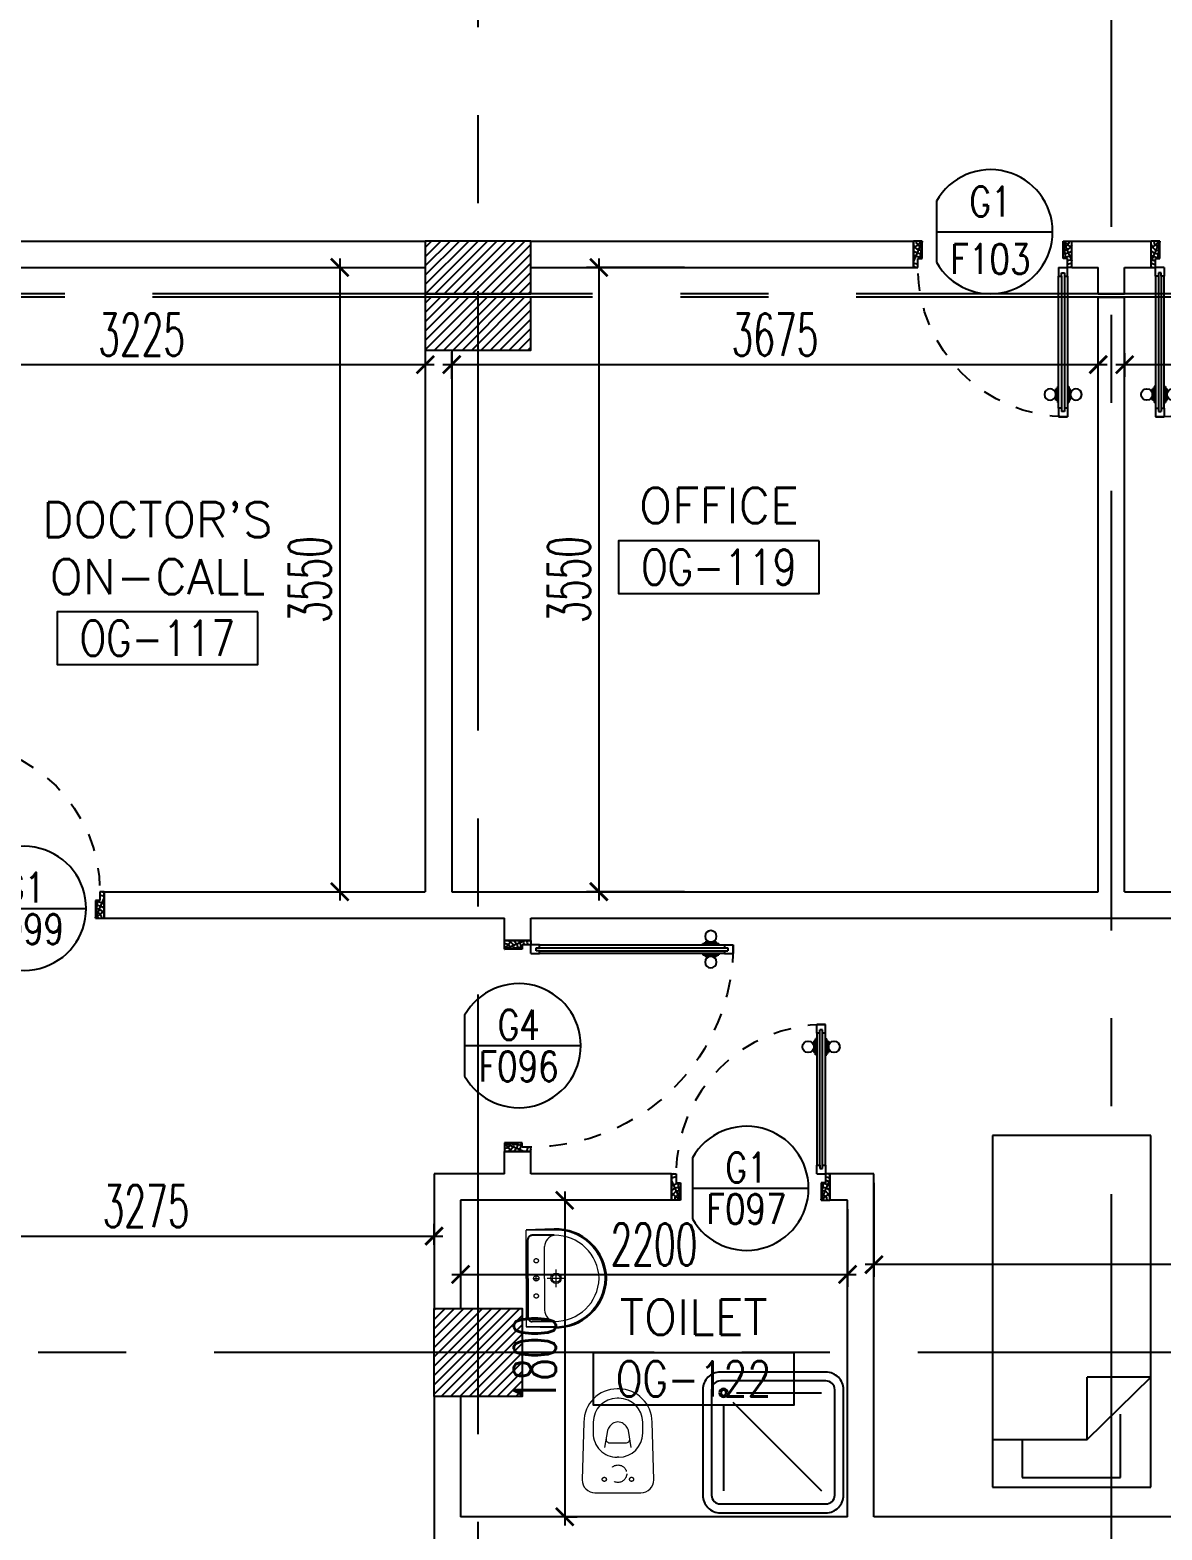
# Model space of a CAD drawing. Extents: x 276011.4 to 276105.3, y 57291.9 to 57371.4.
# Drawn here: x 276085.07 to 276091.5, y 57319.35 to 57327.88 of the extents above; entities that cross this region are included whole.
import ezdxf
from ezdxf.enums import TextEntityAlignment as Align

# ---------------------------------------------------------------- set-up
doc = ezdxf.new("R2010")
doc.units = 0
doc.header["$MEASUREMENT"] = 0
doc.header["$PDMODE"] = 34
for name, pattern in [('CENTERX2', [4, 2.5, -0.5, 0.5, -0.5]), ('DASHED', [0.75, 0.5, -0.25]), ('HIDDEN', [0.375, 0.25, -0.125]), ('HIDDEN2', [0.1875, 0.125, -0.0625])]:
    doc.linetypes.add(name, pattern=pattern)
doc.layers.get('0').update_dxf_attribs({"linetype": 'CONTINUOUS'})
doc.layers.get('DEFPOINTS').update_dxf_attribs({"linetype": 'CONTINUOUS'})
for name, color, linetype in [('AXES', 11, 'CENTERX2'), ('COL', 5, 'CONTINUOUS'), ('DIM', 4, 'CONTINUOUS'), ('DOOR', 7, 'CONTINUOUS'), ('DOOR-CR', 2, 'CONTINUOUS'), ('DOOR-NO', 3, 'CONTINUOUS'), ('FIX', 3, 'CONTINUOUS'), ('FUR', 4, 'CONTINUOUS'), ('HAT', 8, 'CONTINUOUS'), ('RM-BOX', 4, 'CONTINUOUS'), ('RM-NAME', 2, 'CONTINUOUS'), ('RM-NO', 2, 'CONTINUOUS'), ('WALL', 2, 'CONTINUOUS')]:
    doc.layers.add(name, color=color, linetype=linetype)
doc.styles.add('ROMANS', font='ROMANS.shx', dxfattribs={"width": 0.6})
doc.dimstyles.new('STANDARD in', dxfattribs={"dimtxt": 0.24, "dimasz": 0.1, "dimexe": 0.07, "dimexo": 0.05, "dimgap": 0.05, "dimtad": 1, "dimdec": 0, "dimlfac": 1000, "dimzin": 0, "dimdsep": 46, "dimtxsty": 'ROMANS', "dimblk": 'ARCHTICK', "dimcen": 0.05, "dimdle": 0.05, "dimclrd": 4, "dimclre": 4, "dimclrt": 2, "dimadec": 0, "dimazin": 0, "dimtfac": 1, "dimtdec": 0, "dimtmove": 2, "dimatfit": 3, "dimfxl": 0, "dimtolj": 1, "dimtzin": 0, "dimarcsym": 0})

# ---------------------------------------------------------------- blocks, each defined once
blk = doc.blocks.new('*X69')
at = {"color": 0}
for p, q in [((245928.6, 139862.5), (246415.8, 140349.7)), ((245928.6, 139915.6), (246362.7, 140349.7)), ((245928.6, 139968.6), (246309.7, 140349.7)), ((245928.6, 140021.6), (246256.7, 140349.7)), ((245928.6, 140074.7), (246203.6, 140349.7)), ((245928.6, 140127.7), (246150.6, 140349.7)), ((245928.6, 140180.7), (246097.6, 140349.7)), ((245928.6, 140233.8), (246044.5, 140349.7)), ((245928.6, 140286.8), (245991.5, 140349.7)), ((245928.6, 140339.8), (245938.5, 140349.7)), ((245968.8, 139849.7), (246428.6, 140309.5)), ((246021.8, 139849.7), (246428.6, 140256.5)), ((246074.9, 139849.7), (246428.6, 140203.4)), ((246127.9, 139849.7), (246428.6, 140150.4)), ((246180.9, 139849.7), (246428.6, 140097.4)), ((246233.9, 139849.7), (246428.6, 140044.3)), ((246287, 139849.7), (246428.6, 139991.3)), ((246340, 139849.7), (246428.6, 139938.3)), ((246393, 139849.7), (246428.6, 139885.2))]:
    blk.add_line(p, q, dxfattribs=at)
blk = doc.blocks.new('COL50')
at = {"layer": 'COL'}
blk.add_lwpolyline([(-250, 250), (-250, -250), (250, -250), (250, 250)], close=True, dxfattribs=at)
blk = doc.blocks.new('RM1')
at = {"layer": 'RM-BOX'}
blk.add_lwpolyline([(569.9, -200), (-569.9, -200), (-569.9, -500), (569.9, -500)], close=True, dxfattribs=at)
at = {"layer": 'RM-NAME', "style": 'ROMANS'}
for tag, p in [('ROOMNAME1', (0, 323.8)), ('ROOMNAME2', (0, 0))]:
    blk.add_attdef(tag, text='', height=200, dxfattribs=at).set_placement(p, align=Align.MIDDLE)
at = {"layer": 'RM-NO', "style": 'ROMANS', "width": 0.8}
blk.add_attdef('ROOMNO', text='', height=200, dxfattribs=at).set_placement((0, -350), align=Align.MIDDLE)
blk = doc.blocks.new('DD1')
at = {"layer": 'DOOR-CR'}
blk.add_line((-307.6, 0), (352.8, 0), dxfattribs=at)
blk.add_lwpolyline([(-307.6, -172.9, 3.820224), (-307.6, 172.9)], format="xyb", close=True, dxfattribs=at)
at = {"layer": 'DOOR-NO', "color": 255, "style": 'ROMANS', "width": 0.8}
for tag, p in [('G', (0, 183.5)), ('000', (0, -141.4))]:
    blk.add_attdef(tag, text='', height=204, dxfattribs=at).set_placement(p, align=Align.MIDDLE)
blk = doc.blocks.new('DOOR90')
at = {"layer": 'DOOR', "color": 0, "linetype": 'ByBlock'}
for p, q in [((-150, 0), (-150, -25)), ((-150, 0), (0, 0)), ((0, -50), (0, 0)), ((-1000, -25), (-1000, -75)), ((-1000, -75), (-1000, -25)), ((-950, -25), (-1000, -25)), ((-950, -75), (-1000, -75)), ((-970, -42), (-970, -58)), ((-950, -42), (-970, -42)), ((-950, -58), (-970, -58)), ((-950, -25), (-950, -42)), ((-950, -58), (-950, -75)), ((-917.6, -25), (-917.6, -17.8)), ((-827.6, -17.8), (-917.6, -17.8)), ((-917.6, -75), (-917.6, -82.2)), ((-827.6, -82.2), (-917.6, -82.2)), ((-905, -17.8), (-905, -8.8)), ((-905, -8.8), (-840.2, -8.8)), ((-905, -17.8), (-840.2, -17.8)), ((-905, -82.2), (-905, -91.2)), ((-905, -82.2), (-840.2, -82.2)), ((-840.2, -17.8), (-840.2, -8.8)), ((-840.2, -82.2), (-840.2, -91.2)), ((-827.6, -25), (-827.6, -17.8)), ((-827.6, -75), (-827.6, -82.2)), ((-200, -42), (-200, -25)), ((-200, -25), (-150, -25)), ((-180, -42), (-200, -42)), ((-200, -75), (-200, -58)), ((-200, -58), (-180, -58)), ((-150, -75), (-200, -75)), ((-180, -58), (-180, -42)), ((-150, -75), (-150, -25)), ((-150, -25), (-100, -25)), ((-100, -25), (-100, -50)), ((-100, -50), (0, -50)), ((-905, -91.2), (-840.2, -91.2)), ((-100, -850), (0, -850)), ((-100, -875), (-100, -850)), ((0, -850), (0, -900)), ((-150, -900), (-150, -875)), ((-150, -875), (-100, -875)), ((0, -900), (-150, -900)), ((-150, -900), (0, -900))]:
    blk.add_line(p, q, dxfattribs=at)
at = {"layer": 'DOOR', "color": 9, "linetype": 'ByBlock'}
for p, q in [((0, -50), (-113.7, 0)), ((0, -50), (-40.1, 0)), ((0, -50), (-100, -36.6)), ((0, -850), (-113.7, -900)), ((0, -850), (-100, -863.4)), ((0, -850), (-40.1, -900))]:
    blk.add_line(p, q, dxfattribs=at)
at = {"layer": 'DOOR', "linetype": 'ByBlock'}
for p, q in [((-200, -25), (-950, -25)), ((-200, -42), (-950, -42)), ((-200, -58), (-950, -58)), ((-950, -75), (-200, -75))]:
    blk.add_line(p, q, dxfattribs=at)
at = {"layer": 'DOOR', "color": 0, "linetype": 'ByBlock'}
for centre in [(-872.6, 23.5), (-872.6, -123.5)]:
    blk.add_circle(centre, 32.4, dxfattribs=at)
at = {"layer": 'DOOR', "color": 9, "linetype": 'ByBlock'}
for centre, radius, start, end in [((0, -50), 154.4, 161.10529, 166.28577), ((0, -50), 134.4, 158.15985, 169.28002), ((0, -50), 94.4, 148.01819, 180), ((0, -50), 74.4, 137.77643, 180), ((0, -50), 114.4, 154.08384, 167.37743), ((0, -50), 54.4, 113.20738, 180), ((0, -50), 34.4, 90, 180), ((0, -50), 14.4, 90, 180), ((0, -850), 94.4, 180, 211.98181), ((0, -850), 74.4, 180, 222.22357), ((0, -850), 54.4, 180, 246.79262), ((0, -850), 34.4, 180, 270), ((0, -850), 14.4, 180, 270), ((0, -850), 154.4, 193.71423, 198.89471), ((0, -850), 134.4, 190.71998, 201.84015)]:
    blk.add_arc(centre, radius, start, end, dxfattribs=at)
at = {"layer": 'DOOR', "linetype": 'HIDDEN', "ltscale": 0.5}
blk.add_arc((-150, -25), 850, 180, 270, dxfattribs=at)
blk = doc.blocks.new('DOOR100')
at = {"layer": 'DOOR', "color": 0, "linetype": 'ByBlock'}
for p, q in [((-25, 1300), (-75, 1300)), ((-75, 1300), (-25, 1300)), ((-75, 1250), (-75, 1300)), ((-25, 1250), (-25, 1300)), ((-82.2, 1205), (-91.2, 1205)), ((-91.2, 1205), (-91.2, 1140.2)), ((-75, 1217.6), (-82.2, 1217.6)), ((-82.2, 1127.6), (-82.2, 1217.6)), ((-82.2, 1205), (-82.2, 1140.2)), ((-58, 1250), (-75, 1250)), ((-42, 1270), (-58, 1270)), ((-58, 1250), (-58, 1270)), ((-42, 1250), (-42, 1270)), ((-25, 1250), (-42, 1250)), ((-25, 1217.6), (-17.8, 1217.6)), ((-17.8, 1127.6), (-17.8, 1217.6)), ((-17.8, 1205), (-8.8, 1205)), ((-17.8, 1205), (-17.8, 1140.2)), ((-8.8, 1205), (-8.8, 1140.2)), ((-82.2, 1140.2), (-91.2, 1140.2)), ((-75, 1127.6), (-82.2, 1127.6)), ((-25, 1127.6), (-17.8, 1127.6)), ((-17.8, 1140.2), (-8.8, 1140.2)), ((-75, 200), (-58, 200)), ((-75, 150), (-75, 200)), ((-58, 200), (-58, 180)), ((-58, 180), (-42, 180)), ((-42, 200), (-25, 200)), ((-42, 180), (-42, 200)), ((-25, 200), (-25, 150)), ((-1200, 0), (-1200, 150)), ((-1200, 150), (-1175, 150)), ((-1200, 150), (-1200, 0)), ((-1175, 150), (-1175, 100)), ((-1175, 100), (-1150, 100)), ((-1150, 100), (-1150, 0)), ((-75, 150), (-25, 150)), ((-50, 100), (-50, 0)), ((-25, 100), (-50, 100)), ((0, 150), (-25, 150)), ((-25, 150), (-25, 100)), ((0, 150), (0, 0)), ((-1150, 0), (-1200, 0)), ((-50, 0), (0, 0))]:
    blk.add_line(p, q, dxfattribs=at)
at = {"layer": 'DOOR', "linetype": 'ByBlock'}
for p, q in [((-75, 1250), (-75, 200)), ((-58, 200), (-58, 1250)), ((-42, 200), (-42, 1250)), ((-25, 200), (-25, 1250)), ((0, 0), (0, 150))]:
    blk.add_line(p, q, dxfattribs=at)
at = {"layer": 'DOOR', "color": 9, "linetype": 'ByBlock'}
for p, q in [((-1150, 0), (-1200, 113.7)), ((-1150, 0), (-1163.4, 100)), ((-50, 0), (0, 113.7)), ((-50, 0), (-36.6, 100)), ((-1150, 0), (-1200, 40.1)), ((-50, 0), (0, 40.1))]:
    blk.add_line(p, q, dxfattribs=at)
at = {"layer": 'DOOR', "color": 0, "linetype": 'ByBlock'}
for centre in [(-123.5, 1172.6), (23.5, 1172.6)]:
    blk.add_circle(centre, 32.4, dxfattribs=at)
at = {"layer": 'DOOR', "linetype": 'HIDDEN', "ltscale": 0.5}
blk.add_arc((-25, 150), 1150, 89.99998, 180.00006, dxfattribs=at)
at = {"layer": 'DOOR', "color": 9, "linetype": 'ByBlock'}
for centre, radius, start, end in [((-1150, 0), 154.4, 103.71423, 108.89471), ((-1150, 0), 134.4, 100.71998, 111.84015), ((-1150, 0), 94.4, 90, 121.98181), ((-50, 0), 94.4, 58.01819, 90), ((-50, 0), 134.4, 68.15985, 79.28002), ((-50, 0), 114.4, 64.08384, 77.37743), ((-50, 0), 154.4, 71.10529, 76.28577), ((-1150, 0), 74.4, 90, 132.22357), ((-1150, 0), 54.4, 90, 156.79262), ((-1150, 0), 34.4, 90, 180), ((-1150, 0), 14.4, 90, 180), ((-50, 0), 74.4, 47.77643, 90), ((-50, 0), 54.4, 23.20738, 90), ((-50, 0), 34.4, 0, 90), ((-50, 0), 14.4, 0, 90)]:
    blk.add_arc(centre, radius, start, end, dxfattribs=at)
blk = doc.blocks.new('C5')
at = {"layer": 'HAT', "linetype": 'ByBlock'}
h = blk.add_hatch(dxfattribs=at)
h.set_pattern_fill('ANSI31', color=256, scale=300, style=0)
h.set_pattern_definition([(45, (-223356.182, -51411.005), (-26.516504, 26.516504), [])])
h.paths.add_polyline_path([(300, 300), (0, 300), (0, 0), (300, 0)])
h.paths.add_polyline_path([(600, 300), (300, 300), (300, 0), (600, 0)])
at = {"layer": 'COL'}
blk.add_lwpolyline([(600, 300), (0, 300), (0, 0), (600, 0)], close=True, dxfattribs=at)
blk = doc.blocks.new('_ARCHTICK')
at = {"color": 0, "linetype": 'ByBlock', "const_width": 0.15}
blk.add_lwpolyline([(-0.5, -0.5), (0.5, 0.5)], dxfattribs=at)
blk = doc.blocks.new('*D229')
at = {"layer": 'DEFPOINTS', "color": 0, "linetype": 'ByBlock', "ltscale": 0.3}
for p in [(276084.0905, 57326.5329), (276087.3155, 57326.5329), (276087.3155, 57325.9801)]:
    blk.add_point(p, dxfattribs=at)
at = {"layer": 'DIM', "color": 4, "linetype": 'ByBlock', "lineweight": -2, "ltscale": 0.3}
for p, q in [((276084.0905, 57326.4829), (276084.0905, 57325.9101)), ((276087.3155, 57326.4829), (276087.3155, 57325.9101)), ((276084.0405, 57325.9801), (276087.3655, 57325.9801))]:
    blk.add_line(p, q, dxfattribs=at)
at = {"layer": 'DIM', "color": 4, "linetype": 'ByBlock', "lineweight": -2, "ltscale": 0.3, "xscale": 0.1, "yscale": 0.1, "zscale": 0.1, "rotation": 180}
blk.add_blockref('_ARCHTICK', (276084.0905, 57325.9801), dxfattribs=at)
at = {"layer": 'DIM', "color": 4, "linetype": 'ByBlock', "lineweight": -2, "ltscale": 0.3, "xscale": 0.1, "yscale": 0.1, "zscale": 0.1}
blk.add_blockref('_ARCHTICK', (276087.3155, 57325.9801), dxfattribs=at)
at = {"layer": 'DIM', "color": 2, "linetype": 'ByBlock', "ltscale": 0.3, "insert": (276085.703, 57326.1501), "char_height": 0.24, "attachment_point": 5, "style": 'ROMANS'}
blk.add_mtext('\\A1;3225', dxfattribs=at)
blk = doc.blocks.new('*D228')
at = {"layer": 'DEFPOINTS', "color": 0, "linetype": 'ByBlock', "ltscale": 0.3}
for p in [(276086.7353, 57326.5329), (276086.7353, 57322.9829), (276086.8293, 57322.9829)]:
    blk.add_point(p, dxfattribs=at)
at = {"layer": 'DIM', "color": 4, "linetype": 'ByBlock', "lineweight": -2, "ltscale": 0.3}
for p, q in [((276086.7853, 57326.5329), (276086.8993, 57326.5329)), ((276086.8293, 57326.5829), (276086.8293, 57322.9329)), ((276086.7853, 57322.9829), (276086.8993, 57322.9829))]:
    blk.add_line(p, q, dxfattribs=at)
at = {"layer": 'DIM', "color": 4, "linetype": 'ByBlock', "lineweight": -2, "ltscale": 0.3, "xscale": 0.1, "yscale": 0.1, "zscale": 0.1}
for p, rotation in [((276086.8293, 57326.5329), 90), ((276086.8293, 57322.9829), 270)]:
    blk.add_blockref('_ARCHTICK', p, dxfattribs=dict(at, rotation=rotation))
at = {"layer": 'DIM', "color": 2, "linetype": 'ByBlock', "ltscale": 0.3, "insert": (276086.6593, 57324.7579), "char_height": 0.24, "attachment_point": 5, "rotation": 90, "style": 'ROMANS'}
blk.add_mtext('\\A1;3550', dxfattribs=at)
blk = doc.blocks.new('*D227')
at = {"layer": 'DEFPOINTS', "color": 0, "linetype": 'ByBlock', "ltscale": 0.3}
for p in [(276091.1405, 57325.9801), (276087.4655, 57325.8484), (276091.1405, 57325.8484)]:
    blk.add_point(p, dxfattribs=at)
at = {"layer": 'DIM', "color": 4, "linetype": 'ByBlock', "lineweight": -2, "ltscale": 0.3}
for p, q in [((276087.4655, 57325.8984), (276087.4655, 57326.0501)), ((276091.1405, 57325.8984), (276091.1405, 57326.0501)), ((276087.4155, 57325.9801), (276091.1905, 57325.9801))]:
    blk.add_line(p, q, dxfattribs=at)
at = {"layer": 'DIM', "color": 4, "linetype": 'ByBlock', "lineweight": -2, "ltscale": 0.3, "xscale": 0.1, "yscale": 0.1, "zscale": 0.1, "rotation": 180}
blk.add_blockref('_ARCHTICK', (276087.4655, 57325.9801), dxfattribs=at)
at = {"layer": 'DIM', "color": 4, "linetype": 'ByBlock', "lineweight": -2, "ltscale": 0.3, "xscale": 0.1, "yscale": 0.1, "zscale": 0.1}
blk.add_blockref('_ARCHTICK', (276091.1405, 57325.9801), dxfattribs=at)
at = {"layer": 'DIM', "color": 2, "linetype": 'ByBlock', "ltscale": 0.3, "insert": (276089.303, 57326.1501), "char_height": 0.24, "attachment_point": 5, "style": 'ROMANS'}
blk.add_mtext('\\A1;3675', dxfattribs=at)
blk = doc.blocks.new('*D226')
at = {"layer": 'DEFPOINTS', "color": 0, "linetype": 'ByBlock', "ltscale": 0.3}
for p in [(276088.8392, 57326.5329), (276088.302, 57322.9829), (276088.8392, 57322.9829)]:
    blk.add_point(p, dxfattribs=at)
at = {"layer": 'DIM', "color": 4, "linetype": 'ByBlock', "lineweight": -2, "ltscale": 0.3}
for p, q in [((276088.7892, 57326.5329), (276088.232, 57326.5329)), ((276088.302, 57326.5829), (276088.302, 57322.9329)), ((276088.7892, 57322.9829), (276088.232, 57322.9829))]:
    blk.add_line(p, q, dxfattribs=at)
at = {"layer": 'DIM', "color": 4, "linetype": 'ByBlock', "lineweight": -2, "ltscale": 0.3, "xscale": 0.1, "yscale": 0.1, "zscale": 0.1}
for p, rotation in [((276088.302, 57326.5329), 90), ((276088.302, 57322.9829), 270)]:
    blk.add_blockref('_ARCHTICK', p, dxfattribs=dict(at, rotation=rotation))
at = {"layer": 'DIM', "color": 2, "linetype": 'ByBlock', "ltscale": 0.3, "insert": (276088.132, 57324.7579), "char_height": 0.24, "attachment_point": 5, "rotation": 90, "style": 'ROMANS'}
blk.add_mtext('\\A1;3550', dxfattribs=at)
blk = doc.blocks.new('*D225')
at = {"layer": 'DEFPOINTS', "color": 0, "linetype": 'ByBlock', "ltscale": 0.3}
for p in [(276094.5655, 57326.1059), (276091.2905, 57326.0955), (276094.5655, 57325.9801)]:
    blk.add_point(p, dxfattribs=at)
at = {"layer": 'DIM', "color": 4, "linetype": 'ByBlock', "lineweight": -2, "ltscale": 0.3}
for p, q in [((276091.2905, 57326.0455), (276091.2905, 57325.9101)), ((276094.5655, 57326.0559), (276094.5655, 57325.9101)), ((276091.2405, 57325.9801), (276094.6155, 57325.9801))]:
    blk.add_line(p, q, dxfattribs=at)
at = {"layer": 'DIM', "color": 4, "linetype": 'ByBlock', "lineweight": -2, "ltscale": 0.3, "xscale": 0.1, "yscale": 0.1, "zscale": 0.1, "rotation": 180}
blk.add_blockref('_ARCHTICK', (276091.2905, 57325.9801), dxfattribs=at)
at = {"layer": 'DIM', "color": 4, "linetype": 'ByBlock', "lineweight": -2, "ltscale": 0.3, "xscale": 0.1, "yscale": 0.1, "zscale": 0.1}
blk.add_blockref('_ARCHTICK', (276094.5655, 57325.9801), dxfattribs=at)
at = {"layer": 'DIM', "color": 2, "linetype": 'ByBlock', "ltscale": 0.3, "insert": (276092.928, 57326.1501), "char_height": 0.24, "attachment_point": 5, "style": 'ROMANS'}
blk.add_mtext('\\A1;3275', dxfattribs=at)
blk = doc.blocks.new('*D222')
at = {"layer": 'DEFPOINTS', "color": 0, "linetype": 'ByBlock', "ltscale": 0.3}
for p in [(276094.5655, 57322.3629), (276089.8655, 57321.3779), (276089.8655, 57320.8621)]:
    blk.add_point(p, dxfattribs=at)
at = {"layer": 'DIM', "color": 4, "linetype": 'ByBlock', "lineweight": -2, "ltscale": 0.3}
for p, q in [((276094.5655, 57322.3129), (276094.5655, 57320.7921)), ((276089.8655, 57321.3279), (276089.8655, 57320.7921)), ((276094.6155, 57320.8621), (276089.8155, 57320.8621))]:
    blk.add_line(p, q, dxfattribs=at)
at = {"layer": 'DIM', "color": 4, "linetype": 'ByBlock', "lineweight": -2, "ltscale": 0.3, "xscale": 0.1, "yscale": 0.1, "zscale": 0.1, "rotation": 180}
blk.add_blockref('_ARCHTICK', (276089.8655, 57320.8621), dxfattribs=at)
at = {"layer": 'DIM', "color": 4, "linetype": 'ByBlock', "lineweight": -2, "ltscale": 0.3, "xscale": 0.1, "yscale": 0.1, "zscale": 0.1}
blk.add_blockref('_ARCHTICK', (276094.5655, 57320.8621), dxfattribs=at)
at = {"layer": 'DIM', "color": 2, "linetype": 'ByBlock', "ltscale": 0.3, "insert": (276092.2155, 57321.0321), "char_height": 0.24, "attachment_point": 5, "style": 'ROMANS'}
blk.add_mtext('\\A1;4700', dxfattribs=at)
blk = doc.blocks.new('*D221')
at = {"layer": 'DEFPOINTS', "color": 0, "linetype": 'ByBlock', "ltscale": 0.3}
for p in [(276087.5155, 57321.2279), (276089.7155, 57321.2279), (276089.7155, 57320.8065)]:
    blk.add_point(p, dxfattribs=at)
at = {"layer": 'DIM', "color": 4, "linetype": 'ByBlock', "lineweight": -2, "ltscale": 0.3}
for p, q in [((276087.5155, 57321.1779), (276087.5155, 57320.7365)), ((276089.7155, 57321.1779), (276089.7155, 57320.7365)), ((276087.4655, 57320.8065), (276089.7655, 57320.8065))]:
    blk.add_line(p, q, dxfattribs=at)
at = {"layer": 'DIM', "color": 4, "linetype": 'ByBlock', "lineweight": -2, "ltscale": 0.3, "xscale": 0.1, "yscale": 0.1, "zscale": 0.1, "rotation": 180}
blk.add_blockref('_ARCHTICK', (276087.5155, 57320.8065), dxfattribs=at)
at = {"layer": 'DIM', "color": 4, "linetype": 'ByBlock', "lineweight": -2, "ltscale": 0.3, "xscale": 0.1, "yscale": 0.1, "zscale": 0.1}
blk.add_blockref('_ARCHTICK', (276089.7155, 57320.8065), dxfattribs=at)
at = {"layer": 'DIM', "color": 2, "linetype": 'ByBlock', "ltscale": 0.3, "insert": (276088.6155, 57320.9765), "char_height": 0.24, "attachment_point": 5, "style": 'ROMANS'}
blk.add_mtext('\\A1;2200', dxfattribs=at)
blk = doc.blocks.new('*D220')
at = {"layer": 'DEFPOINTS', "color": 0, "linetype": 'ByBlock', "ltscale": 0.3}
for p in [(276088.2905, 57321.2279), (276088.0732, 57319.4279), (276088.1079, 57319.4279)]:
    blk.add_point(p, dxfattribs=at)
at = {"layer": 'DIM', "color": 4, "linetype": 'ByBlock', "lineweight": -2, "ltscale": 0.3}
for p, q in [((276088.1079, 57321.2779), (276088.1079, 57319.3779)), ((276088.2405, 57321.2279), (276088.0379, 57321.2279)), ((276088.1232, 57319.4279), (276088.1779, 57319.4279))]:
    blk.add_line(p, q, dxfattribs=at)
at = {"layer": 'DIM', "color": 4, "linetype": 'ByBlock', "lineweight": -2, "ltscale": 0.3, "xscale": 0.1, "yscale": 0.1, "zscale": 0.1}
for p, rotation in [((276088.1079, 57321.2279), 90), ((276088.1079, 57319.4279), 270)]:
    blk.add_blockref('_ARCHTICK', p, dxfattribs=dict(at, rotation=rotation))
at = {"layer": 'DIM', "color": 2, "linetype": 'ByBlock', "ltscale": 0.3, "insert": (276087.9379, 57320.3279), "char_height": 0.24, "attachment_point": 5, "rotation": 90, "style": 'ROMANS'}
blk.add_mtext('\\A1;1800', dxfattribs=at)
blk = doc.blocks.new('*D133')
at = {"layer": 'DEFPOINTS', "color": 0, "linetype": 'ByBlock', "ltscale": 0.3}
for p in [(276087.3655, 57321.0244), (276084.0905, 57320.9242), (276087.3655, 57320.9242)]:
    blk.add_point(p, dxfattribs=at)
at = {"layer": 'DIM', "color": 4, "linetype": 'ByBlock', "lineweight": -2, "ltscale": 0.3}
for p, q in [((276084.0905, 57320.9742), (276084.0905, 57321.0944)), ((276087.3655, 57320.9742), (276087.3655, 57321.0944)), ((276084.0405, 57321.0244), (276087.4155, 57321.0244))]:
    blk.add_line(p, q, dxfattribs=at)
at = {"layer": 'DIM', "color": 4, "linetype": 'ByBlock', "lineweight": -2, "ltscale": 0.3, "xscale": 0.1, "yscale": 0.1, "zscale": 0.1, "rotation": 180}
blk.add_blockref('_ARCHTICK', (276084.0905, 57321.0244), dxfattribs=at)
at = {"layer": 'DIM', "color": 4, "linetype": 'ByBlock', "lineweight": -2, "ltscale": 0.3, "xscale": 0.1, "yscale": 0.1, "zscale": 0.1}
blk.add_blockref('_ARCHTICK', (276087.3655, 57321.0244), dxfattribs=at)
at = {"layer": 'DIM', "color": 2, "linetype": 'ByBlock', "ltscale": 0.3, "insert": (276085.728, 57321.1944), "char_height": 0.24, "attachment_point": 5, "style": 'ROMANS'}
blk.add_mtext('\\A1;3275', dxfattribs=at)
blk = doc.blocks.new('LAV1')
at = {"layer": 'FIX', "linetype": 'DASHED', "lineweight": 20, "ltscale": 0.05}
for p, q in [((-0.5, 170), (-0.5, 270)), ((-0.5, 170), (-0.5, 270)), ((49.5, 220), (-50.5, 220))]:
    blk.add_line(p, q, dxfattribs=at)
at = {"layer": 'FIX', "linetype": 'ByBlock', "ltscale": 0.3}
for p, q in [((-280, 210), (-275, 50)), ((-245, 210), (-245, 85)), ((245, 210), (245, 85)), ((280, 210), (275, 50)), ((0, 60), (-220.2, 60)), ((0, 60), (220.2, 60))]:
    blk.add_line(p, q, dxfattribs=at)
at = {"layer": 'FIX', "linetype": 'Continuous', "lineweight": 20}
for p, q in [((-275, 210), (-275, 50)), ((275, 210), (275, 50)), ((0, 155), (-181.4, 155)), ((0, 155), (181.4, 155)), ((0, 50), (-275, 50)), ((0, 50), (-252.5, 50)), ((0, 50), (252.5, 50)), ((0, 50), (275, 50))]:
    blk.add_line(p, q, dxfattribs=at)
at = {"layer": 'FIX', "lineweight": 20}
for p, q in [((15.6, 107.5), (-15.5, 107.5)), ((0, 92), (0, 123))]:
    blk.add_line(p, q, dxfattribs=at)
for centre, radius in [((-0.5, 220), 29.5), ((-0.5, 220), 22.5), ((0, 107.5), 15.5)]:
    blk.add_circle(centre, radius, dxfattribs=at)
at = {"layer": 'FIX', "linetype": 'HIDDEN', "lineweight": 20, "ltscale": 0.05}
for centre in [(-100, 107.5), (100, 107.5)]:
    blk.add_circle(centre, 12.4, dxfattribs=at)
at = {"layer": 'FIX', "linetype": 'ByBlock', "ltscale": 0.3}
for centre, radius, start, end in [((6.9, 220), 287, 91.37765, 182.00641), ((-6.9, 220), 287, 357.99359, 88.62235), ((-220.1, 84.9), 24.9, 179.70214, 269.94861), ((220.1, 84.9), 24.9, 270.05139, 0.29786)]:
    blk.add_arc(centre, radius, start, end, dxfattribs=at)
at = {"layer": 'FIX', "linetype": 'Continuous', "lineweight": 20}
for centre, radius, start, end in [((8.4, 216.7), 283.4, 91.6988, 181.35097), ((7.6, 212.5), 252.7, 91.73281, 180.48842), ((-8.4, 216.7), 283.4, 358.64903, 88.3012), ((-7.6, 212.5), 252.7, 359.51158, 88.26719), ((-179.2, 221.8), 66.9, 190.20056, 268.07863), ((179.2, 221.8), 66.9, 271.92137, 349.79944)]:
    blk.add_arc(centre, radius, start, end, dxfattribs=at)
blk = doc.blocks.new('WC1')
at = {"layer": 'FIX', "lineweight": 20}
for p, q in [((-210, 203.8), (-538, 193.8)), ((-475, 140.8), (-538, 140.8)), ((-727, 4.8), (-727, -4.8)), ((-674, 4.8), (-674, -4.8)), ((-533.7, 24.2), (-539.5, 0)), ((-539.5, 0), (-533.7, -24.2)), ((-394.8, 75.7), (-490.4, 60.1)), ((-339, 4.8), (-339, -4.8)), ((-490.4, -60.1), (-394.8, -75.7)), ((-538, -140.8), (-475, -140.8)), ((-538, -193.8), (-210, -203.8))]:
    blk.add_line(p, q, dxfattribs=at)
at = {"layer": 'FIX', "linetype": 'Continuous', "lineweight": 20}
blk.add_line((-420.1, -47.3), (-420.4, 44.6), dxfattribs=at)
at = {"layer": 'FIX', "lineweight": 20}
blk.add_lwpolyline([(-213.2, -203.8), (-210, -203.8, 0.414214), (-137, -130.8), (-137, 0), (-137, 130.8, 0.414214), (-210, 203.8)], format="xyb", dxfattribs=at)
at = {"layer": 'FIX', "linetype": 'HIDDEN', "lineweight": 20, "ltscale": 0.05}
for centre in [(-213.2, 77.5), (-213.2, -77.5)]:
    blk.add_circle(centre, 11.6, dxfattribs=at)
at = {"layer": 'FIX', "linetype": 'HIDDEN2', "lineweight": 20, "ltscale": 0.3}
blk.add_circle((-245, 0), 49.8, dxfattribs=at)
at = {"layer": 'FIX', "lineweight": 20}
for centre, radius, start, end in [((-538, 4.8), 189, 90, 180), ((-538, 4.8), 136, 90, 180), ((-475, 4.8), 136, 360, 90), ((-473, -6.9), 68.2, 128.92417, 152.84682), ((-464.4, -17.6), 82, 108.49595, 128.92417), ((-538, -4.8), 189, 180, 270), ((-538, -4.8), 136, 180, 270), ((-473, 6.9), 68.2, 207.15318, 231.07583), ((-464.4, 17.6), 82, 231.07583, 251.50405), ((-475, -4.8), 136, 270, 0)]:
    blk.add_arc(centre, radius, start, end, dxfattribs=at)
at = {"layer": 'FIX', "linetype": 'Continuous', "lineweight": 20}
for centre, start, end in [((-442.7, 45.5), 357.66621, 91.61215), ((-442.4, -45.6), 268.38785, 2.33379)]:
    blk.add_arc(centre, 22.3, start, end, dxfattribs=at)
blk = doc.blocks.new('SHR1')
at = {"layer": 'FIX'}
for p, q in [((-195.7, 195.7), (-700, 700)), ((-142.7, 217.7), (-142.7, 700)), ((-217.7, 142.7), (-700, 142.7))]:
    blk.add_line(p, q, dxfattribs=at)
for points in [[(-825, 125), (-825, 725, -0.414214), (-725, 825), (-125, 825, -0.414214), (-25, 725), (-25, 125, -0.414214), (-125, 25), (-725, 25, -0.414214)], [(-775, 125), (-775, 725, -0.414214), (-725, 775), (-125, 775, -0.414214), (-75, 725), (-75, 125, -0.414214), (-125, 75), (-725, 75, -0.414214)]]:
    blk.add_lwpolyline(points, format="xyb", close=True, dxfattribs=at)
for radius in [25, 15]:
    blk.add_circle((-142.7, 142.7), radius, dxfattribs=at)

msp = doc.modelspace()

# ---------------------------------------------------------------- linework, layer by layer
at = {"layer": 'AXES'}
for p, q in [((276087.6155, 57291.8986), (276087.6155, 57370.7113)), ((276091.2155, 57298.7629), (276091.2155, 57357.5329)), ((276104.2655, 57326.3829), (276041.9755, 57326.3829)), ((276104.2655, 57326.3629), (276041.9755, 57326.3629)), ((276104.6155, 57320.3629), (276036.5755, 57320.3629)), ((276104.6155, 57320.3629), (276052.5255, 57320.3629))]:
    msp.add_line(p, q, dxfattribs=at)
at = {"layer": 'FUR'}
for p, q in [((276091.4386, 57321.5961), (276090.5386, 57321.5961)), ((276090.5386, 57321.5961), (276090.5386, 57319.5961)), ((276091.4386, 57319.5961), (276091.4386, 57321.5961)), ((276091.0775, 57319.8678), (276091.0775, 57320.2212)), ((276091.4386, 57320.2212), (276091.0775, 57320.2212)), ((276091.0775, 57319.8678), (276091.4386, 57320.2212)), ((276091.2665, 57319.6516), (276091.2665, 57320.0113)), ((276090.5386, 57319.8678), (276091.0775, 57319.8678)), ((276090.7085, 57319.8678), (276090.7085, 57319.6516)), ((276090.7085, 57319.6516), (276091.2665, 57319.6516)), ((276090.5386, 57319.5961), (276091.4386, 57319.5961))]:
    msp.add_line(p, q, dxfattribs=at)
at = {"layer": 'WALL'}
for p, q in [((276080.5655, 57326.6829), (276087.3155, 57326.6829)), ((276087.9155, 57326.6829), (276090.0905, 57326.6829)), ((276090.0905, 57326.5329), (276090.0905, 57326.6829)), ((276090.9905, 57326.6829), (276091.4405, 57326.6829)), ((276090.9905, 57326.5329), (276090.9905, 57326.6829)), ((276091.4405, 57326.5329), (276091.4405, 57326.6829)), ((276084.0905, 57326.5329), (276087.3155, 57326.5329)), ((276087.9155, 57326.5329), (276090.0905, 57326.5329)), ((276090.9905, 57326.5329), (276091.1405, 57326.5329)), ((276091.1405, 57326.3829), (276091.1405, 57326.5329)), ((276091.2905, 57326.3829), (276091.2905, 57326.5329)), ((276091.2905, 57326.5329), (276091.4405, 57326.5329)), ((276091.1405, 57326.3829), (276091.2905, 57326.3829)), ((276091.1405, 57326.3629), (276091.2905, 57326.3629)), ((276091.1405, 57322.9829), (276091.1405, 57326.3629)), ((276091.2905, 57322.9829), (276091.2905, 57326.3629)), ((276087.3155, 57326.0629), (276087.3155, 57322.9829)), ((276087.4655, 57326.0629), (276087.4655, 57322.9829)), ((276085.4905, 57322.9829), (276085.4905, 57322.8329)), ((276085.4905, 57322.9829), (276087.3155, 57322.9829)), ((276087.4655, 57322.9829), (276091.1405, 57322.9829)), ((276091.2905, 57322.9829), (276094.5655, 57322.9829)), ((276085.4905, 57322.8329), (276087.7655, 57322.8329)), ((276087.9155, 57322.8329), (276094.5655, 57322.8329)), ((276087.3655, 57321.3779), (276087.3655, 57320.6129)), ((276087.7655, 57321.3779), (276087.3655, 57321.3779)), ((276088.7155, 57321.3779), (276087.9155, 57321.3779)), ((276089.8655, 57321.3779), (276089.6155, 57321.3779)), ((276087.5155, 57321.2279), (276087.5155, 57320.6129)), ((276088.7155, 57321.2279), (276087.5155, 57321.2279)), ((276089.7155, 57321.2279), (276089.6155, 57321.2279)), ((276087.3655, 57320.1129), (276087.3655, 57319.2779)), ((276087.5155, 57320.1129), (276087.5155, 57319.4279)), ((276089.7155, 57319.4279), (276087.5155, 57319.4279)), ((276094.5655, 57319.4279), (276089.8655, 57319.4279))]:
    msp.add_line(p, q, dxfattribs=at)
at = {"layer": 'WALL', "linetype": 'ByBlock'}
for p, q in [((276087.7655, 57322.7054), (276087.7655, 57322.8329)), ((276087.9155, 57322.7054), (276087.9155, 57322.8329)), ((276087.9155, 57322.7054), (276087.7655, 57322.7054)), ((276087.7655, 57321.3779), (276087.7655, 57321.5054)), ((276087.9155, 57321.5054), (276087.7655, 57321.5054)), ((276087.9155, 57321.3779), (276087.9155, 57321.5054)), ((276088.7155, 57321.2279), (276088.7155, 57321.3779)), ((276089.6155, 57321.2279), (276089.6155, 57321.3779)), ((276089.8655, 57319.4279), (276089.8655, 57321.3779)), ((276089.7155, 57319.4279), (276089.7155, 57321.2279))]:
    msp.add_line(p, q, dxfattribs=at)
at = {"layer": 'WALL', "linetype": 'ByBlock', "ltscale": 0.3}
msp.add_lwpolyline([(276087.3655, 57320.6129), (276087.8655, 57320.6129), (276087.8655, 57320.1129), (276087.3655, 57320.1129)], close=True, dxfattribs=at)

# ---------------------------------------------------------------- block references
at = {"layer": 'COL', "linetype": 'ByBlock', "xscale": 0.001, "yscale": 0.001, "zscale": 0.001}
for p in [(276087.3155, 57326.3829), (276087.3155, 57326.0629)]:
    msp.add_blockref('C5', p, dxfattribs=at)
at = {"layer": 'COL', "xscale": -0.001, "yscale": 0.001, "zscale": 0.001}
msp.add_blockref('COL50', (276087.6155, 57320.3629), dxfattribs=at)
at = {"layer": 'DOOR', "color": 0, "linetype": 'ByBlock', "yscale": 0.001, "zscale": 0.001}
for name, p, xscale, rotation in [('DOOR90', (276090.9905, 57326.6829), -0.001, 270), ('DOOR90', (276091.4405, 57326.6829), 0.001, 90), ('DOOR90', (276084.5905, 57322.8329), -0.001, 90), ('DOOR100', (276087.7655, 57322.7054), -0.001, 270), ('DOOR90', (276089.6155, 57321.2279), 0.001, 270)]:
    msp.add_blockref(name, p, dxfattribs=dict(at, xscale=xscale, rotation=rotation))
at = {"layer": 'DOOR-NO'}
ref = msp.add_blockref('DD1', (276090.5283, 57326.7358), dxfattribs=dict(at, xscale=0.001, yscale=0.001, zscale=0.001))
ref.add_attrib('G', 'G1', dxfattribs={"height": 0.17, "style": 'ROMANS', "width": 0.8}).set_placement((276090.5283, 57326.9077), align=Align.MIDDLE)
ref.add_attrib('000', 'F103', dxfattribs={"height": 0.17, "style": 'ROMANS', "width": 0.8}).set_placement((276090.5283, 57326.5806), align=Align.MIDDLE)
ref = msp.add_blockref('DD1', (276085.0349, 57322.8878), dxfattribs=dict(at, xscale=0.001, yscale=0.001, zscale=0.001))
ref.add_attrib('G', 'G1', dxfattribs={"height": 0.17, "style": 'ROMANS', "width": 0.8}).set_placement((276085.0349, 57323.0058), align=Align.MIDDLE)
ref.add_attrib('000', 'F099', dxfattribs={"height": 0.17, "style": 'ROMANS', "width": 0.8}).set_placement((276085.0349, 57322.77), align=Align.MIDDLE)
ref = msp.add_blockref('DD1', (276087.8466, 57322.1072), dxfattribs=dict(at, xscale=0.001, yscale=0.001, zscale=0.001))
ref.add_attrib('G', 'G4', dxfattribs={"height": 0.17, "style": 'ROMANS', "width": 0.8}).set_placement((276087.8466, 57322.2251), align=Align.MIDDLE)
ref.add_attrib('000', 'F096', dxfattribs={"height": 0.17, "style": 'ROMANS', "width": 0.8}).set_placement((276087.8466, 57321.9893), align=Align.MIDDLE)
ref = msp.add_blockref('DD1', (276089.1412, 57321.2961), dxfattribs=dict(at, xscale=0.001, yscale=0.001, zscale=0.001))
ref.add_attrib('G', 'G1', dxfattribs={"height": 0.17, "style": 'ROMANS', "width": 0.8}).set_placement((276089.1412, 57321.4141), align=Align.MIDDLE)
ref.add_attrib('000', 'F097', dxfattribs={"height": 0.17, "style": 'ROMANS', "width": 0.8}).set_placement((276089.1412, 57321.1783), align=Align.MIDDLE)
at = {"layer": 'FIX', "linetype": 'ByBlock', "ltscale": 0.3, "xscale": 0.001, "yscale": 0.001, "zscale": 0.001, "rotation": 270}
msp.add_blockref('LAV1', (276087.8385, 57320.7839), dxfattribs=at)
at = {"layer": 'FIX', "yscale": 0.001, "zscale": 0.001, "rotation": 270}
for name, p, xscale in [('SHR1', (276088.8675, 57320.2759), -0.001), ('WC1', (276088.4105, 57319.4279), 0.001)]:
    msp.add_blockref(name, p, dxfattribs=dict(at, xscale=xscale))
at = {"layer": 'HAT', "xscale": 0.001, "yscale": 0.001, "zscale": 0.001}
msp.add_blockref('*X69', (275841.4369, 57180.2632), dxfattribs=at)
at = {"layer": 'RM-NAME', "xscale": 0.001, "yscale": 0.001, "zscale": 0.001}
for p, values in [((276088.9844, 57325.1787), {'ROOMNO': 'OG-119', 'ROOMNAME2': 'OFFICE'}), ((276085.793, 57324.7744), {'ROOMNO': 'OG-117', 'ROOMNAME2': 'ON-CALL', 'ROOMNAME1': "DOCTOR'S"})]:
    msp.add_blockref('RM1', p, dxfattribs=at).add_auto_attribs(values)
at = {"layer": 'RM-NAME'}
ref = msp.add_blockref('RM1', (276088.8409, 57320.5629), dxfattribs=dict(at, xscale=-0.001, yscale=0.001, zscale=0.001))
ref.add_attrib('ROOMNO', 'OG-122', dxfattribs={"layer": 'RM-NO', "height": 0.2, "style": 'ROMANS', "width": 0.8}).set_placement((276088.8409, 57320.2129), align=Align.MIDDLE)
ref.add_attrib('ROOMNAME2', 'TOILET', dxfattribs={"height": 0.2, "style": 'ROMANS'}).set_placement((276088.8409, 57320.5629), align=Align.MIDDLE)

# ---------------------------------------------------------------- dimensions: what is measured, and where the dimension line sits
at = {"layer": 'DIM', "linetype": 'ByBlock', "ltscale": 0.3}
for base, p1, p2, picture, middle in [((276087.3155, 57325.9801), (276084.0905, 57326.5329), (276087.3155, 57326.5329), '*D229', (276085.703, 57326.1501)), ((276091.1405, 57325.9801), (276087.4655, 57325.8484), (276091.1405, 57325.8484), '*D227', (276089.303, 57326.1501)), ((276094.5655, 57325.9801), (276091.2905, 57326.0955), (276094.5655, 57326.1059), '*D225', (276092.928, 57326.1501)), ((276089.8655, 57320.8621), (276094.5655, 57322.3629), (276089.8655, 57321.3779), '*D222', (276092.2155, 57321.0321)), ((276087.3655, 57321.0244), (276084.0905, 57320.9242), (276087.3655, 57320.9242), '*D133', (276085.728, 57321.1944)), ((276089.7155, 57320.8065), (276087.5155, 57321.2279), (276089.7155, 57321.2279), '*D221', (276088.6155, 57320.9765))]:
    dim = msp.add_linear_dim(base=base, p1=p1, p2=p2, dimstyle='STANDARD in', dxfattribs=at)
    dim.commit()
    dim.dimension.update_dxf_attribs({"geometry": picture, "text_midpoint": middle})
for base, p1, p2, picture, middle in [((276086.8293, 57322.9829), (276086.7353, 57326.5329), (276086.7353, 57322.9829), '*D228', (276086.6593, 57324.7579)), ((276088.302, 57322.9829), (276088.8392, 57326.5329), (276088.8392, 57322.9829), '*D226', (276088.132, 57324.7579)), ((276088.1079, 57319.4279), (276088.2905, 57321.2279), (276088.0732, 57319.4279), '*D220', (276087.9379, 57320.3279))]:
    dim = msp.add_linear_dim(base=base, p1=p1, p2=p2, angle=90, dimstyle='STANDARD in', dxfattribs=at)
    dim.commit()
    dim.dimension.update_dxf_attribs({"geometry": picture, "text_midpoint": middle})

doc.saveas('drawing.dxf')
